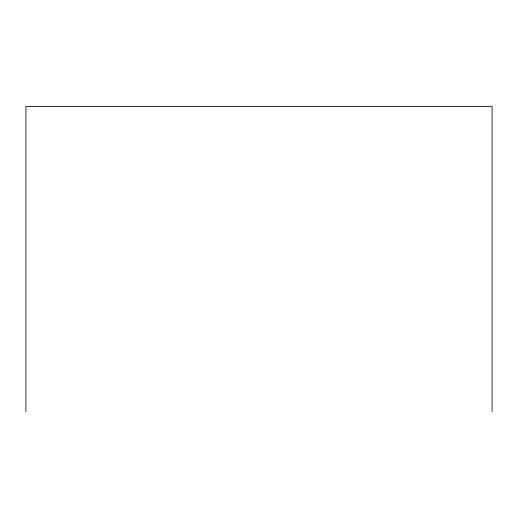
<?xml version="1.0" encoding="UTF-8"?>
<svg xmlns="http://www.w3.org/2000/svg" width="518" height="518" viewBox="0 0 518 518"><rect width="100%" height="100%" fill="white"/><g stroke="black" fill="none" stroke-linecap="round" stroke-linejoin="round"><path stroke-width="0.78" d="M492.1 411.577L492.1 106.423L25.9 106.423L25.9 411.577"/></g></svg>
